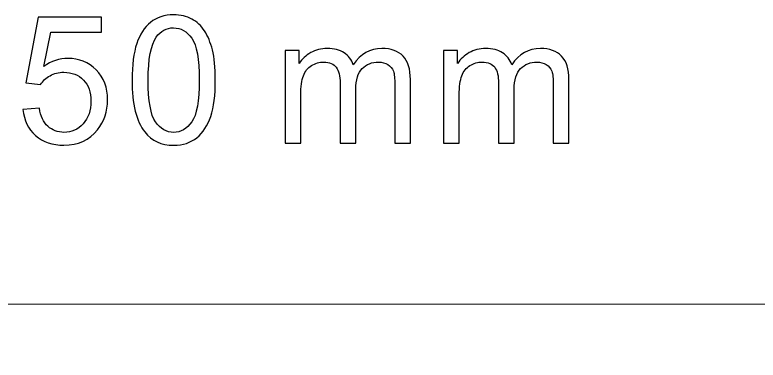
# Model space of a CAD drawing. Header units: millimetres. Extents: x -29.3 to 38.7, y -13.5 to 48.8.
# Drawn here: x -5.94 to 14.64, y 35.97 to 45.53 of the extents above; entities that cross this region are included whole.
import ezdxf

# ---------------------------------------------------------------- set-up
doc = ezdxf.new("R2010")
doc.units = ezdxf.units.MM
doc.header["$MEASUREMENT"] = 0
doc.layers.add('BG_OUTLINE', color=7, linetype='Continuous')

msp = doc.modelspace()

# ---------------------------------------------------------------- linework, layer by layer
at = {"layer": 'BG_OUTLINE'}
for points, knots in [([(-2.6957, 43.7248), (-2.6957, 44.1429), (-2.6529, 44.4796), (-2.5665, 44.734), (-2.5665, 44.734), (-2.4809, 44.9891), (-2.3525, 45.1859), (-2.1829, 45.3241), (-2.1829, 45.3241), (-2.0134, 45.4624), (-1.8002, 45.5316), (-1.5434, 45.5316), (-1.5434, 45.5316), (-1.3532, 45.5316), (-1.1869, 45.4929), (-1.0437, 45.4163), (-1.0437, 45.4163), (-0.9005, 45.3406), (-0.7828, 45.2303), (-0.6889, 45.0863), (-0.6889, 45.0863), (-0.5959, 44.9422), (-0.5227, 44.7669), (-0.47, 44.5603), (-0.47, 44.5603), (-0.4165, 44.3537), (-0.3901, 44.0755), (-0.3901, 43.7248), (-0.3901, 43.7248), (-0.3901, 43.3099), (-0.4329, 42.9757), (-0.5177, 42.7206), (-0.5177, 42.7206), (-0.6033, 42.4654), (-0.7309, 42.2687), (-0.9005, 42.1296), (-0.9005, 42.1296), (-1.0701, 41.9905), (-1.2841, 41.9213), (-1.5434, 41.9213), (-1.5434, 41.9213), (-1.8841, 41.9213), (-2.1516, 42.0431), (-2.3459, 42.2876), (-2.3459, 42.2876), (-2.5789, 42.5815), (-2.6957, 43.0614), (-2.6957, 43.7248)], [0, 0, 0, 0, 0.0833333, 0.0833333, 0.0833333, 0.0833333, 0.1666667, 0.1666667, 0.1666667, 0.1666667, 0.25, 0.25, 0.25, 0.25, 0.3333333, 0.3333333, 0.3333333, 0.3333333, 0.4166667, 0.4166667, 0.4166667, 0.4166667, 0.5, 0.5, 0.5, 0.5, 0.5833333, 0.5833333, 0.5833333, 0.5833333, 0.6666667, 0.6666667, 0.6666667, 0.6666667, 0.75, 0.75, 0.75, 0.75, 0.8333333, 0.8333333, 0.8333333, 0.8333333, 0.9166667, 0.9166667, 0.9166667, 0.9166667, 1, 1, 1, 1]), ([(-5.7169, 42.9074), (-5.7169, 42.9074), (-5.2609, 42.9461), (-5.2609, 42.9461), (-5.2609, 42.9461), (-5.2272, 42.7239), (-5.149, 42.5576), (-5.0263, 42.4456), (-5.0263, 42.4456), (-4.9029, 42.3337), (-4.7547, 42.2777), (-4.581, 42.2777), (-4.581, 42.2777), (-4.3719, 42.2777), (-4.195, 42.3567), (-4.0509, 42.514), (-4.0509, 42.514), (-3.906, 42.672), (-3.8336, 42.8811), (-3.8336, 43.1412), (-3.8336, 43.1412), (-3.8336, 43.389), (-3.9028, 43.584), (-4.0419, 43.7273), (-4.0419, 43.7273), (-4.181, 43.8705), (-4.3629, 43.9421), (-4.5884, 43.9421), (-4.5884, 43.9421), (-4.7284, 43.9421), (-4.8543, 43.91), (-4.9671, 43.8466), (-4.9671, 43.8466), (-5.0798, 43.7832), (-5.1679, 43.7009), (-5.2321, 43.5997), (-5.2321, 43.5997), (-5.2321, 43.5997), (-5.6396, 43.6524), (-5.6396, 43.6524), (-5.6396, 43.6524), (-5.6396, 43.6524), (-5.2971, 45.4682), (-5.2971, 45.4682), (-5.2971, 45.4682), (-5.2971, 45.4682), (-3.5389, 45.4682), (-3.5389, 45.4682), (-3.5389, 45.4682), (-3.5389, 45.4682), (-3.5389, 45.0533), (-3.5389, 45.0533), (-3.5389, 45.0533), (-3.5389, 45.0533), (-4.9498, 45.0533), (-4.9498, 45.0533), (-4.9498, 45.0533), (-4.9498, 45.0533), (-5.1407, 44.1034), (-5.1407, 44.1034), (-5.1407, 44.1034), (-4.9284, 44.2516), (-4.7053, 44.3257), (-4.4724, 44.3257), (-4.4724, 44.3257), (-4.1637, 44.3257), (-3.9036, 44.2187), (-3.6912, 44.0047), (-3.6912, 44.0047), (-3.4788, 43.7906), (-3.3727, 43.5157), (-3.3727, 43.1799), (-3.3727, 43.1799), (-3.3727, 42.8597), (-3.4665, 42.5831), (-3.6525, 42.3502), (-3.6525, 42.3502), (-3.8797, 42.0645), (-4.1892, 41.9213), (-4.581, 41.9213), (-4.581, 41.9213), (-4.9029, 41.9213), (-5.1654, 42.011), (-5.3688, 42.1913), (-5.3688, 42.1913), (-5.5721, 42.3716), (-5.6881, 42.6103), (-5.7169, 42.9074)], [0, 0, 0, 0, 0.0454545, 0.0454545, 0.0454545, 0.0454545, 0.0909091, 0.0909091, 0.0909091, 0.0909091, 0.1363636, 0.1363636, 0.1363636, 0.1363636, 0.1818182, 0.1818182, 0.1818182, 0.1818182, 0.2272727, 0.2272727, 0.2272727, 0.2272727, 0.2727273, 0.2727273, 0.2727273, 0.2727273, 0.3181818, 0.3181818, 0.3181818, 0.3181818, 0.3636364, 0.3636364, 0.3636364, 0.3636364, 0.4090909, 0.4090909, 0.4090909, 0.4090909, 0.4545455, 0.4545455, 0.4545455, 0.4545455, 0.5, 0.5, 0.5, 0.5, 0.5454545, 0.5454545, 0.5454545, 0.5454545, 0.5909091, 0.5909091, 0.5909091, 0.5909091, 0.6363636, 0.6363636, 0.6363636, 0.6363636, 0.6818182, 0.6818182, 0.6818182, 0.6818182, 0.7272727, 0.7272727, 0.7272727, 0.7272727, 0.7727273, 0.7727273, 0.7727273, 0.7727273, 0.8181818, 0.8181818, 0.8181818, 0.8181818, 0.8636364, 0.8636364, 0.8636364, 0.8636364, 0.9090909, 0.9090909, 0.9090909, 0.9090909, 0.9545455, 0.9545455, 0.9545455, 0.9545455, 1, 1, 1, 1]), ([(-2.2496, 43.7248), (-2.2496, 43.1445), (-2.1813, 42.7584), (-2.0455, 42.5658), (-2.0455, 42.5658), (-1.9096, 42.374), (-1.7426, 42.2777), (-1.5434, 42.2777), (-1.5434, 42.2777), (-1.3433, 42.2777), (-1.1762, 42.3749), (-1.0404, 42.5675), (-1.0404, 42.5675), (-0.9046, 42.7601), (-0.8363, 43.1461), (-0.8363, 43.7248), (-0.8363, 43.7248), (-0.8363, 44.3068), (-0.9046, 44.6936), (-1.0404, 44.8846), (-1.0404, 44.8846), (-1.1762, 45.0764), (-1.345, 45.1719), (-1.5475, 45.1719), (-1.5475, 45.1719), (-1.7475, 45.1719), (-1.9064, 45.0871), (-2.0257, 44.9183), (-2.0257, 44.9183), (-2.1747, 44.7035), (-2.2496, 44.3051), (-2.2496, 43.7248)], [0, 0, 0, 0, 0.125, 0.125, 0.125, 0.125, 0.25, 0.25, 0.25, 0.25, 0.375, 0.375, 0.375, 0.375, 0.5, 0.5, 0.5, 0.5, 0.625, 0.625, 0.625, 0.625, 0.75, 0.75, 0.75, 0.75, 0.875, 0.875, 0.875, 0.875, 1, 1, 1, 1]), ([(1.5443, 41.9814), (1.5443, 41.9814), (1.5443, 44.5422), (1.5443, 44.5422), (1.5443, 44.5422), (1.5443, 44.5422), (1.932, 44.5422), (1.932, 44.5422), (1.932, 44.5422), (1.932, 44.5422), (1.932, 44.1833), (1.932, 44.1833), (1.932, 44.1833), (2.0126, 44.3084), (2.1196, 44.4096), (2.253, 44.4854), (2.253, 44.4854), (2.3863, 44.5619), (2.5386, 44.6006), (2.709, 44.6006), (2.709, 44.6006), (2.8983, 44.6006), (3.0539, 44.5611), (3.1749, 44.4821), (3.1749, 44.4821), (3.2967, 44.4031), (3.3823, 44.2936), (3.4317, 44.152), (3.4317, 44.152), (3.635, 44.4508), (3.8984, 44.6006), (4.2227, 44.6006), (4.2227, 44.6006), (4.4771, 44.6006), (4.6722, 44.5298), (4.8088, 44.3891), (4.8088, 44.3891), (4.9454, 44.2483), (5.0138, 44.0318), (5.0138, 43.7396), (5.0138, 43.7396), (5.0138, 43.7396), (5.0138, 41.9814), (5.0138, 41.9814), (5.0138, 41.9814), (5.0138, 41.9814), (4.5824, 41.9814), (4.5824, 41.9814), (4.5824, 41.9814), (4.5824, 41.9814), (4.5824, 43.5947), (4.5824, 43.5947), (4.5824, 43.5947), (4.5824, 43.7684), (4.5685, 43.8935), (4.5405, 43.9701), (4.5405, 43.9701), (4.5117, 44.0458), (4.4606, 44.1076), (4.3874, 44.1545), (4.3874, 44.1545), (4.3133, 44.2006), (4.226, 44.2244), (4.1264, 44.2244), (4.1264, 44.2244), (3.9462, 44.2244), (3.7972, 44.1643), (3.6778, 44.0442), (3.6778, 44.0442), (3.5593, 43.9248), (3.4992, 43.733), (3.4992, 43.4696), (3.4992, 43.4696), (3.4992, 43.4696), (3.4992, 41.9814), (3.4992, 41.9814), (3.4992, 41.9814), (3.4992, 41.9814), (3.0654, 41.9814), (3.0654, 41.9814), (3.0654, 41.9814), (3.0654, 41.9814), (3.0654, 43.645), (3.0654, 43.645), (3.0654, 43.645), (3.0654, 43.8384), (3.03, 43.9833), (2.9592, 44.0796), (2.9592, 44.0796), (2.8884, 44.1759), (2.7732, 44.2244), (2.6119, 44.2244), (2.6119, 44.2244), (2.49, 44.2244), (2.3773, 44.1923), (2.2736, 44.1273), (2.2736, 44.1273), (2.1698, 44.0631), (2.0941, 43.9693), (2.048, 43.8458), (2.048, 43.8458), (2.0011, 43.7215), (1.9781, 43.5429), (1.9781, 43.3099), (1.9781, 43.3099), (1.9781, 43.3099), (1.9781, 41.9814), (1.9781, 41.9814), (1.9781, 41.9814), (1.9781, 41.9814), (1.5443, 41.9814), (1.5443, 41.9814)], [0, 0, 0, 0, 0.0357143, 0.0357143, 0.0357143, 0.0357143, 0.0714286, 0.0714286, 0.0714286, 0.0714286, 0.1071429, 0.1071429, 0.1071429, 0.1071429, 0.1428571, 0.1428571, 0.1428571, 0.1428571, 0.1785714, 0.1785714, 0.1785714, 0.1785714, 0.2142857, 0.2142857, 0.2142857, 0.2142857, 0.25, 0.25, 0.25, 0.25, 0.2857143, 0.2857143, 0.2857143, 0.2857143, 0.3214286, 0.3214286, 0.3214286, 0.3214286, 0.3571429, 0.3571429, 0.3571429, 0.3571429, 0.3928571, 0.3928571, 0.3928571, 0.3928571, 0.4285714, 0.4285714, 0.4285714, 0.4285714, 0.4642857, 0.4642857, 0.4642857, 0.4642857, 0.5, 0.5, 0.5, 0.5, 0.5357143, 0.5357143, 0.5357143, 0.5357143, 0.5714286, 0.5714286, 0.5714286, 0.5714286, 0.6071429, 0.6071429, 0.6071429, 0.6071429, 0.6428571, 0.6428571, 0.6428571, 0.6428571, 0.6785714, 0.6785714, 0.6785714, 0.6785714, 0.7142857, 0.7142857, 0.7142857, 0.7142857, 0.75, 0.75, 0.75, 0.75, 0.7857143, 0.7857143, 0.7857143, 0.7857143, 0.8214286, 0.8214286, 0.8214286, 0.8214286, 0.8571429, 0.8571429, 0.8571429, 0.8571429, 0.8928571, 0.8928571, 0.8928571, 0.8928571, 0.9285714, 0.9285714, 0.9285714, 0.9285714, 0.9642857, 0.9642857, 0.9642857, 0.9642857, 1, 1, 1, 1]), ([(5.9327, 41.9814), (5.9327, 41.9814), (5.9327, 44.5422), (5.9327, 44.5422), (5.9327, 44.5422), (5.9327, 44.5422), (6.3204, 44.5422), (6.3204, 44.5422), (6.3204, 44.5422), (6.3204, 44.5422), (6.3204, 44.1833), (6.3204, 44.1833), (6.3204, 44.1833), (6.401, 44.3084), (6.508, 44.4096), (6.6414, 44.4854), (6.6414, 44.4854), (6.7747, 44.5619), (6.927, 44.6006), (7.0974, 44.6006), (7.0974, 44.6006), (7.2867, 44.6006), (7.4423, 44.5611), (7.5633, 44.4821), (7.5633, 44.4821), (7.6851, 44.4031), (7.7707, 44.2936), (7.8201, 44.152), (7.8201, 44.152), (8.0234, 44.4508), (8.2868, 44.6006), (8.6111, 44.6006), (8.6111, 44.6006), (8.8655, 44.6006), (9.0606, 44.5298), (9.1972, 44.3891), (9.1972, 44.3891), (9.3338, 44.2483), (9.4022, 44.0318), (9.4022, 43.7396), (9.4022, 43.7396), (9.4022, 43.7396), (9.4022, 41.9814), (9.4022, 41.9814), (9.4022, 41.9814), (9.4022, 41.9814), (8.9708, 41.9814), (8.9708, 41.9814), (8.9708, 41.9814), (8.9708, 41.9814), (8.9708, 43.5947), (8.9708, 43.5947), (8.9708, 43.5947), (8.9708, 43.7684), (8.9569, 43.8935), (8.9289, 43.9701), (8.9289, 43.9701), (8.9001, 44.0458), (8.849, 44.1076), (8.7758, 44.1545), (8.7758, 44.1545), (8.7017, 44.2006), (8.6144, 44.2244), (8.5148, 44.2244), (8.5148, 44.2244), (8.3346, 44.2244), (8.1856, 44.1643), (8.0662, 44.0442), (8.0662, 44.0442), (7.9477, 43.9248), (7.8876, 43.733), (7.8876, 43.4696), (7.8876, 43.4696), (7.8876, 43.4696), (7.8876, 41.9814), (7.8876, 41.9814), (7.8876, 41.9814), (7.8876, 41.9814), (7.4538, 41.9814), (7.4538, 41.9814), (7.4538, 41.9814), (7.4538, 41.9814), (7.4538, 43.645), (7.4538, 43.645), (7.4538, 43.645), (7.4538, 43.8384), (7.4184, 43.9833), (7.3476, 44.0796), (7.3476, 44.0796), (7.2768, 44.1759), (7.1616, 44.2244), (7.0003, 44.2244), (7.0003, 44.2244), (6.8784, 44.2244), (6.7657, 44.1923), (6.662, 44.1273), (6.662, 44.1273), (6.5582, 44.0631), (6.4825, 43.9693), (6.4364, 43.8458), (6.4364, 43.8458), (6.3895, 43.7215), (6.3665, 43.5429), (6.3665, 43.3099), (6.3665, 43.3099), (6.3665, 43.3099), (6.3665, 41.9814), (6.3665, 41.9814), (6.3665, 41.9814), (6.3665, 41.9814), (5.9327, 41.9814), (5.9327, 41.9814)], [0, 0, 0, 0, 0.0357143, 0.0357143, 0.0357143, 0.0357143, 0.0714286, 0.0714286, 0.0714286, 0.0714286, 0.1071429, 0.1071429, 0.1071429, 0.1071429, 0.1428571, 0.1428571, 0.1428571, 0.1428571, 0.1785714, 0.1785714, 0.1785714, 0.1785714, 0.2142857, 0.2142857, 0.2142857, 0.2142857, 0.25, 0.25, 0.25, 0.25, 0.2857143, 0.2857143, 0.2857143, 0.2857143, 0.3214286, 0.3214286, 0.3214286, 0.3214286, 0.3571429, 0.3571429, 0.3571429, 0.3571429, 0.3928571, 0.3928571, 0.3928571, 0.3928571, 0.4285714, 0.4285714, 0.4285714, 0.4285714, 0.4642857, 0.4642857, 0.4642857, 0.4642857, 0.5, 0.5, 0.5, 0.5, 0.5357143, 0.5357143, 0.5357143, 0.5357143, 0.5714286, 0.5714286, 0.5714286, 0.5714286, 0.6071429, 0.6071429, 0.6071429, 0.6071429, 0.6428571, 0.6428571, 0.6428571, 0.6428571, 0.6785714, 0.6785714, 0.6785714, 0.6785714, 0.7142857, 0.7142857, 0.7142857, 0.7142857, 0.75, 0.75, 0.75, 0.75, 0.7857143, 0.7857143, 0.7857143, 0.7857143, 0.8214286, 0.8214286, 0.8214286, 0.8214286, 0.8571429, 0.8571429, 0.8571429, 0.8571429, 0.8928571, 0.8928571, 0.8928571, 0.8928571, 0.9285714, 0.9285714, 0.9285714, 0.9285714, 0.9642857, 0.9642857, 0.9642857, 0.9642857, 1, 1, 1, 1])]:
    msp.add_open_spline(points, degree=3, knots=knots, dxfattribs=at)
at = {"layer": 'BG_OUTLINE', "lineweight": 9}
msp.add_open_spline([(-29.3483, -13.5394), (-29.3483, -13.5394), (18.625, -13.5394), (18.625, -13.5394), (18.625, -13.5394), (18.625, -13.5394), (18.8256, -13.5394), (18.8256, -13.5394), (18.8256, -13.5394), (19.4323, -13.539), (20.014, -13.2977), (20.4427, -12.8684), (20.4427, -12.8684), (20.8714, -12.4392), (21.112, -11.8601), (21.1116, -11.2534), (21.1116, -11.2534), (21.1116, -11.2534), (21.1116, 35.2286), (21.1116, 35.2286), (21.1116, 35.2286), (21.1112, 35.8353), (20.8699, 36.4169), (20.4406, 36.8456), (20.4406, 36.8456), (20.0114, 37.2744), (19.4323, 37.515), (18.8256, 37.5146), (18.8256, 37.5146), (18.8256, 37.5146), (-29.3483, 37.5146), (-29.3483, 37.5146), (-29.3483, 37.5146), (-29.3483, 37.5146), (-29.3483, -13.5394), (-29.3483, -13.5394)], degree=3, knots=[0, 0, 0, 0, 0.1111111, 0.1111111, 0.1111111, 0.1111111, 0.2222222, 0.2222222, 0.2222222, 0.2222222, 0.3333333, 0.3333333, 0.3333333, 0.3333333, 0.4444444, 0.4444444, 0.4444444, 0.4444444, 0.5555556, 0.5555556, 0.5555556, 0.5555556, 0.6666667, 0.6666667, 0.6666667, 0.6666667, 0.7777778, 0.7777778, 0.7777778, 0.7777778, 0.8888889, 0.8888889, 0.8888889, 0.8888889, 1, 1, 1, 1], dxfattribs=at)
at = {"layer": 'BG_OUTLINE', "lineweight": 20}
msp.add_open_spline([(1.1005, 37.5146), (1.1005, 37.5146), (38.7026, 37.5146), (38.7026, 37.5146)], degree=3, dxfattribs=at)

doc.saveas('drawing.dxf')
